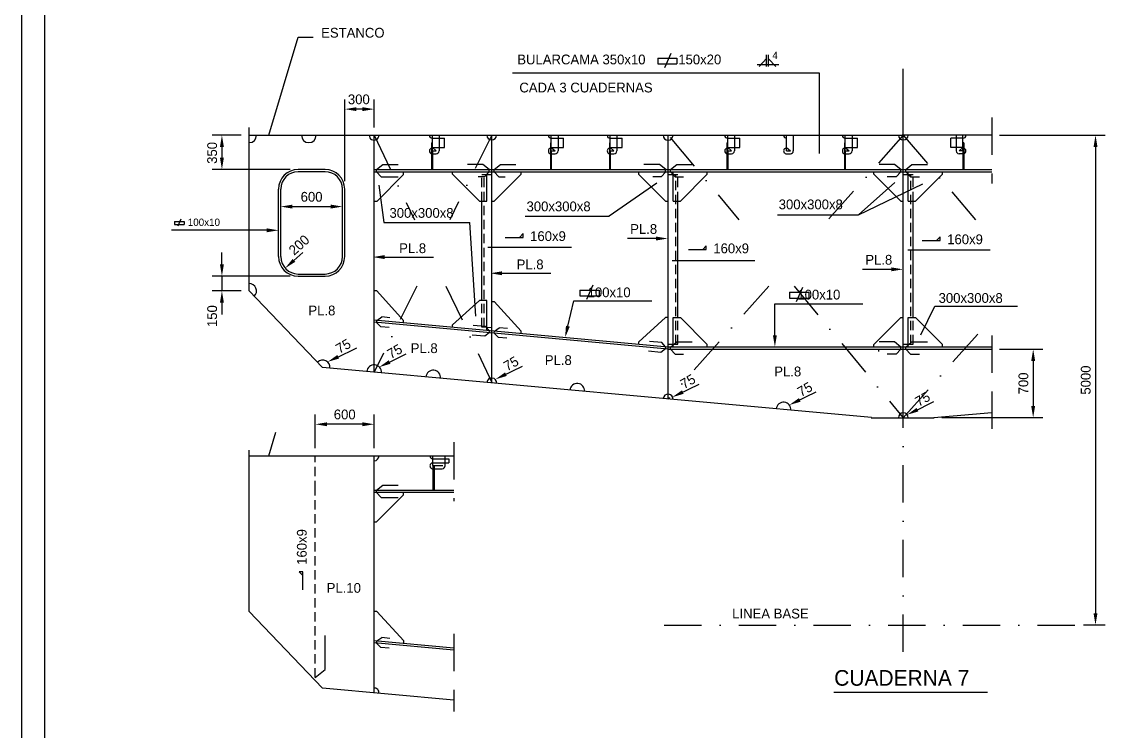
# Model space of a CAD drawing. Extents: x 24741 to 58381, y 5257 to 29017.
# Drawn here: x 24741 to 35798, y 13127 to 20372 of the extents above; entities that cross this region are included whole.
import ezdxf
from ezdxf.enums import TextEntityAlignment as Align

# ---------------------------------------------------------------- set-up
doc = ezdxf.new("R2010")
doc.units = 0
doc.header["$LTSCALE"] = 30
doc.header["$MEASUREMENT"] = 0
for name, pattern in [('RAYITAS2', [4.7625, 3.175, -1.5875]), ('RAYITASX2', [19.05, 12.7, -6.35]), ('TRAZO_Y_PUNTO', [25.4, 12.7, -6.35, 0, -6.35])]:
    doc.linetypes.add(name, pattern=pattern)
doc.layers.get('0').update_dxf_attribs({"linetype": 'CONTINUOUS'})
doc.layers.get('DEFPOINTS').update_dxf_attribs({"linetype": 'CONTINUOUS'})
doc.layers.add('BORDE', color=7, linetype='CONTINUOUS')
doc.layers.add('CUADERNA', color=7, linetype='CONTINUOUS')
doc.styles.get("Standard").update_dxf_attribs({"font": 'Gothic.TTF'})
doc.dimstyles.new('CN', dxfattribs={"dimscale": 40, "dimtxt": 2.5, "dimasz": 3, "dimexe": 2.5, "dimexo": 2, "dimgap": 0.018, "dimtad": 1, "dimdec": 4, "dimlfac": 40, "dimzin": 12, "dimdsep": 46, "dimtxsty": 'Standard', "dimcen": 0.018, "dimclrd": 1, "dimclre": 1, "dimclrt": 3, "dimadec": 0, "dimazin": 0, "dimtfac": 0.2, "dimtdec": 4, "dimtmove": 2, "dimatfit": 3, "dimfxl": 0, "dimtolj": 1, "dimtzin": 12, "dimarcsym": 0})

# ---------------------------------------------------------------- blocks, each defined once
blk = doc.blocks.new('*D20')
at = {"color": 1, "linetype": 'ByBlock'}
for p, q in [((34718, 17029), (35162, 17029)), ((35062, 16909), (35062, 16450)), ((34130, 16330), (35162, 16330))]:
    blk.add_line(p, q, dxfattribs=at)
for points in [[(35042, 16909), (35082, 16909), (35062, 17029)], [(35042, 16450), (35082, 16450), (35062, 16330)]]:
    blk.add_solid(points, dxfattribs=at)
at = {"layer": 'DEFPOINTS', "color": 0, "linetype": 'ByBlock'}
for p in [(34638, 17029), (34050, 16330), (35062, 16330)]:
    blk.add_point(p, dxfattribs=at)
at = {"color": 3, "linetype": 'ByBlock'}
blk.add_text('700', height=100, rotation=90, dxfattribs=at).set_placement((34962, 16679), align=Align.MIDDLE_CENTER)
blk = doc.blocks.new('*D21')
at = {"color": 1, "linetype": 'ByBlock'}
for p, q in [((34718, 19213), (35798, 19213)), ((35698, 19093), (35698, 14333)), ((35575, 14213), (35798, 14213))]:
    blk.add_line(p, q, dxfattribs=at)
for points in [[(35678, 19093), (35718, 19093), (35698, 19213)], [(35678, 14333), (35718, 14333), (35698, 14213)]]:
    blk.add_solid(points, dxfattribs=at)
at = {"layer": 'DEFPOINTS', "color": 0, "linetype": 'ByBlock'}
for p in [(34638, 19213), (35495, 14213), (35698, 14213)]:
    blk.add_point(p, dxfattribs=at)
at = {"color": 3, "linetype": 'ByBlock'}
blk.add_text('5000', height=100, rotation=90, dxfattribs=at).set_placement((35598, 16713), align=Align.MIDDLE_CENTER)
blk = doc.blocks.new('*D28')
at = {"color": 1, "linetype": 'ByBlock'}
for p, q in [((27737, 16019), (27737, 16362)), ((28217, 16262), (27857, 16262)), ((28337, 16019), (28337, 16362))]:
    blk.add_line(p, q, dxfattribs=at)
for points in [[(27857, 16282), (27857, 16242), (27737, 16262)], [(28217, 16282), (28217, 16242), (28337, 16262)]]:
    blk.add_solid(points, dxfattribs=at)
at = {"layer": 'DEFPOINTS', "color": 0, "linetype": 'ByBlock'}
for p in [(27737, 16262), (27737, 15939), (28337, 15939)]:
    blk.add_point(p, dxfattribs=at)
at = {"color": 3, "linetype": 'ByBlock'}
blk.add_text('600', height=100, dxfattribs=at).set_placement((28037, 16362), align=Align.MIDDLE_CENTER)
blk = doc.blocks.new('*D31')
at = {"color": 1, "linetype": 'ByBlock'}
for p, q in [((26784, 17894), (26784, 18014)), ((27482, 17774), (26684, 17774)), ((26784, 17774), (26784, 17624)), ((26982, 17624), (26684, 17624)), ((26784, 17504), (26784, 17384))]:
    blk.add_line(p, q, dxfattribs=at)
for points in [[(26764, 17894), (26804, 17894), (26784, 17774)], [(26764, 17504), (26804, 17504), (26784, 17624)]]:
    blk.add_solid(points, dxfattribs=at)
at = {"layer": 'DEFPOINTS', "color": 0, "linetype": 'ByBlock'}
for p in [(27562, 17774), (26784, 17624), (27062, 17624)]:
    blk.add_point(p, dxfattribs=at)
at = {"color": 3, "linetype": 'ByBlock'}
blk.add_text('150', height=100, rotation=90, dxfattribs=at).set_placement((26684, 17366), align=Align.MIDDLE_CENTER)
blk = doc.blocks.new('*D32')
at = {"color": 1, "linetype": 'ByBlock'}
for p, q in [((26982, 19213), (26684, 19213)), ((26784, 19093), (26784, 18983)), ((27482, 18863), (26684, 18863))]:
    blk.add_line(p, q, dxfattribs=at)
for points in [[(26764, 19093), (26804, 19093), (26784, 19213)], [(26764, 18983), (26804, 18983), (26784, 18863)]]:
    blk.add_solid(points, dxfattribs=at)
at = {"layer": 'DEFPOINTS', "color": 0, "linetype": 'ByBlock'}
for p in [(27062, 19213), (26784, 18863), (27562, 18863)]:
    blk.add_point(p, dxfattribs=at)
at = {"color": 3, "linetype": 'ByBlock'}
blk.add_text('350', height=100, rotation=90, dxfattribs=at).set_placement((26684, 19032), align=Align.MIDDLE_CENTER)
blk = doc.blocks.new('*D33')
at = {"color": 1, "linetype": 'ByBlock'}
for p, q in [((28037, 18743), (28037, 19579)), ((28337, 19293), (28337, 19579)), ((28217, 19479), (28157, 19479))]:
    blk.add_line(p, q, dxfattribs=at)
for points in [[(28157, 19499), (28157, 19459), (28037, 19479)], [(28217, 19499), (28217, 19459), (28337, 19479)]]:
    blk.add_solid(points, dxfattribs=at)
at = {"layer": 'DEFPOINTS', "color": 0, "linetype": 'ByBlock'}
for p in [(28037, 19479), (28337, 19213), (28037, 18663)]:
    blk.add_point(p, dxfattribs=at)
at = {"color": 3, "linetype": 'ByBlock'}
blk.add_text('300', height=100, dxfattribs=at).set_placement((28181, 19579), align=Align.MIDDLE_CENTER)
blk = doc.blocks.new('*D34')
at = {"color": 1, "linetype": 'ByBlock'}
for p, q in [((27384, 18564), (27384, 18584)), ((28015, 18564), (28015, 18584)), ((27504, 18484), (27895, 18484))]:
    blk.add_line(p, q, dxfattribs=at)
for points in [[(27504, 18504), (27504, 18464), (27384, 18484)], [(27895, 18504), (27895, 18464), (28015, 18484)]]:
    blk.add_solid(points, dxfattribs=at)
at = {"layer": 'DEFPOINTS', "color": 0, "linetype": 'ByBlock'}
for p in [(27384, 18484), (28015, 18484), (28015, 18484)]:
    blk.add_point(p, dxfattribs=at)
at = {"color": 3, "linetype": 'ByBlock'}
blk.add_text('600', height=100, dxfattribs=at).set_placement((27699, 18584), align=Align.MIDDLE_CENTER)
blk = doc.blocks.new('*D35')
at = {"color": 1, "linetype": 'ByBlock'}
blk.add_line((27519, 17935), (27608, 18015), dxfattribs=at)
blk.add_solid([(27532, 17920), (27505, 17950), (27429, 17855)], dxfattribs=at)
at = {"layer": 'DEFPOINTS', "color": 0, "linetype": 'ByBlock'}
for p in [(27562, 17974), (27429, 17855)]:
    blk.add_point(p, dxfattribs=at)
at = {"color": 3, "linetype": 'ByBlock'}
blk.add_text('200', height=100, rotation=41.8332, dxfattribs=at).set_placement((27571, 18093), align=Align.MIDDLE_CENTER)

msp = doc.modelspace()

# ---------------------------------------------------------------- linework, layer by layer
at = {"color": 3}
for p, q in [((24740.721039, 5257.4178338), (24740.721039, 29017.4178338)), ((31364.5064546, 20047.7384808), (31299.6002511, 19901.3286925)), ((31230.9849301, 19999.5530273), (31230.9849301, 19940.2476865)), ((31230.9849301, 19999.5530273), (31427.5583228, 19999.5530273)), ((31230.9849301, 19940.2476865), (31427.5583228, 19940.2476865)), ((31427.5583228, 19999.5530273), (31427.5583228, 19940.2476865)), ((26366.1829725, 18355.7751262), (26333.7298707, 18282.570232)), ((26299.4222102, 18331.6823994), (26299.4222102, 18302.029729)), ((26299.4222102, 18331.6823994), (26397.7089066, 18331.6823994)), ((26299.4222102, 18302.029729), (26397.7089066, 18302.029729)), ((26397.7089066, 18331.6823994), (26397.7089066, 18302.029729)), ((30435.1458319, 17632.4489366), (30435.1458319, 17573.1435959)), ((30435.1458319, 17632.4489366), (30631.7192246, 17632.4489366)), ((30568.6673564, 17680.6343902), (30503.7611529, 17534.2246019)), ((30631.7192246, 17632.4489366), (30631.7192246, 17573.1435959)), ((32575.0559016, 17609.2570645), (32575.0559016, 17549.9517238)), ((32575.0559016, 17609.2570645), (32771.6292944, 17609.2570645)), ((32708.5774261, 17657.4425181), (32643.6712226, 17511.0327297)), ((32771.6292944, 17609.2570645), (32771.6292944, 17549.9517238)), ((30435.1458319, 17573.1435959), (30631.7192246, 17573.1435959)), ((32575.0559016, 17549.9517238), (32771.6292944, 17549.9517238)), ((33028.1260025, 13528.4645479), (34596.6653915, 13528.4645479))]:
    msp.add_line(p, q, dxfattribs=at)
at = {"color": 2}
for p, q in [((24978.4085842, 5457.4178338), (24978.4085842, 28817.4178338)), ((29675.0569176, 18170.2232238), (29856.6459948, 18170.2232238)), ((29856.6459948, 18207.6686561), (29820.8270257, 18170.2232238)), ((29856.6459948, 18170.2232238), (29856.6459948, 18207.6686561)), ((33930.7473758, 18137.8565968), (34112.336453, 18137.8565968)), ((34112.336453, 18175.3020291), (34076.5174839, 18137.8565968)), ((34112.336453, 18137.8565968), (34112.336453, 18175.3020291)), ((31544.1491843, 18045.6795105), (31725.7382615, 18045.6795105)), ((31725.7382615, 18083.1249428), (31689.9192925, 18045.6795105)), ((31725.7382615, 18045.6795105), (31725.7382615, 18083.1249428)), ((27573.8029715, 14754.7241667), (27611.2484038, 14718.9051977)), ((27611.2484038, 14754.7241667), (27573.8029715, 14754.7241667)), ((27611.2484038, 14573.1350895), (27611.2484038, 14754.7241667))]:
    msp.add_line(p, q, dxfattribs=at)
at = {"color": 7}
for p, q in [((27261.897223, 19212.5396657), (27561.897223, 20212.5396657)), ((27561.897223, 20212.5396657), (27714.6191884, 20212.5396657)), ((27061.897223, 19212.5396657), (33736.897223, 19212.5396657)), ((34638.4610954, 19212.5396657), (33724.582039, 19212.5396657)), ((28931.2159492, 19086.2153481), (28970.033722, 19052.5396657)), ((28931.2159492, 19052.5396657), (28970.033722, 19052.5396657)), ((30145.2557007, 19086.2153481), (30184.0734735, 19052.5396657)), ((30145.2557007, 19052.5396657), (30184.0734735, 19052.5396657)), ((30745.2557007, 19086.2153481), (30784.0734735, 19052.5396657)), ((30745.2557007, 19052.5396657), (30784.0734735, 19052.5396657)), ((31945.2557007, 19086.2153481), (31984.0734735, 19052.5396657)), ((31945.2557007, 19052.5396657), (31984.0734735, 19052.5396657)), ((32545.2557007, 19086.2153481), (32584.0734735, 19052.5396657)), ((32545.2557007, 19052.5396657), (32584.0734735, 19052.5396657)), ((33145.2557007, 19086.2153481), (33184.0734735, 19052.5396657)), ((33145.2557007, 19052.5396657), (33184.0734735, 19052.5396657)), ((34345.2557007, 19086.2153481), (34306.4379278, 19052.5396657)), ((34345.2557007, 19052.5396657), (34306.4379278, 19052.5396657)), ((27261.897223, 15939.321479), (27334.8675693, 16182.5559667)), ((27061.897223, 15939.321479), (29149.6360947, 15939.321479)), ((28936.897223, 15839.321479), (29036.897223, 15839.321479))]:
    msp.add_line(p, q, dxfattribs=at)
at = {"color": 6}
for p, q in [((32340.955664, 19915.2090272), (32340.955664, 20034.4076107)), ((32361.5029834, 19915.2090272), (32361.5029834, 20034.4076107)), ((32246.1347137, 19934.9226804), (32466.5933144, 19934.9226804)), ((32265.1313673, 19915.2090272), (32340.955664, 19995.570925)), ((32435.744042, 19915.2090272), (32361.5029834, 19993.8929402)), ((28923.2312104, 19136.6180374), (28931.2159492, 19136.6180374)), ((28923.2312104, 19136.6180374), (28923.2312104, 18862.5396657)), ((30137.270962, 19136.6180374), (30145.2557007, 19136.6180374)), ((30137.270962, 19136.6180374), (30137.270962, 18862.5396657)), ((30737.270962, 19136.6180374), (30745.2557007, 19136.6180374)), ((30737.270962, 19136.6180374), (30737.270962, 18862.5396657)), ((31937.270962, 19136.6180374), (31945.2557007, 19136.6180374)), ((31937.270962, 19136.6180374), (31937.270962, 18862.5396657)), ((33137.270962, 19136.6180374), (33145.2557007, 19136.6180374)), ((33137.270962, 19136.6180374), (33137.270962, 18862.5396657)), ((34353.2404394, 19136.6180374), (34345.2557007, 19136.6180374)), ((34353.2404394, 19136.6180374), (34353.2404394, 18862.5396657)), ((28931.2159492, 19052.5396657), (28931.2159492, 18862.5396657)), ((30145.2557007, 19052.5396657), (30145.2557007, 18862.5396657)), ((30745.2557007, 19052.5396657), (30745.2557007, 18862.5396657)), ((31945.2557007, 19052.5396657), (31945.2557007, 18862.5396657)), ((33145.2557007, 19052.5396657), (33145.2557007, 18862.5396657)), ((34345.2557007, 19052.5396657), (34345.2557007, 18862.5396657)), ((28361.5037795, 18861.2347092), (28425.0742705, 18912.6299403)), ((28425.0742705, 18912.6299403), (28583.0001508, 18912.6299403)), ((29447.9870638, 18913.8391403), (29290.0611835, 18913.8391403)), ((29511.5575548, 18862.4439092), (29447.9870638, 18913.8391403)), ((29562.2368912, 18862.4439092), (29625.8073822, 18913.8391403)), ((29625.8073822, 18913.8391403), (29783.7332625, 18913.8391403)), ((31248.8086856, 18913.7837643), (31090.8828053, 18913.7837643)), ((31312.3791766, 18862.3885332), (31248.8086856, 18913.7837643)), ((31361.4152694, 18862.3885332), (31424.9857604, 18913.7837643)), ((31424.9857604, 18913.7837643), (31582.9116407, 18913.7837643)), ((33648.5537109, 18913.5860739), (33490.6278306, 18913.5860739)), ((33712.1242019, 18862.1908428), (33648.5537109, 18913.5860739)), ((33761.6702441, 18862.1908428), (33825.2407351, 18913.5860739)), ((33825.2407351, 18913.5860739), (33983.1666154, 18913.5860739)), ((28361.5037795, 18839.3424816), (28409.0250121, 18787.6299403)), ((29511.5575548, 18840.5516816), (29464.0363222, 18788.8391403)), ((29562.2368912, 18840.5516816), (29609.7581238, 18788.8391403)), ((31312.3791766, 18840.4963056), (31264.857944, 18788.7837643)), ((31361.4152694, 18840.4963056), (31408.936502, 18788.7837643)), ((33712.1242019, 18840.2986152), (33664.6029693, 18788.5860739)), ((33761.6702441, 18840.2986152), (33809.1914767, 18788.5860739)), ((28409.0250121, 18787.6299403), (28583.0001508, 18787.6299403)), ((29464.0363222, 18788.8391403), (29400.0777123, 18788.8391403)), ((29609.7581238, 18788.8391403), (29673.7167337, 18788.8391403)), ((31264.857944, 18788.7837643), (31180.2814112, 18788.7837643)), ((31408.936502, 18788.7837643), (31493.5130348, 18788.7837643)), ((33664.6029693, 18788.5860739), (33571.646019, 18788.5860739)), ((33809.1914767, 18788.5860739), (33902.148427, 18788.5860739)), ((28361.897223, 17300.5887522), (28363.9005297, 17322.4973524)), ((31361.4152694, 17050.6031801), (31424.9857604, 17101.9984111)), ((31361.4152694, 17028.7109524), (31408.936502, 16976.9984111)), ((31424.9857604, 17101.9984111), (31582.9116407, 17101.9984111)), ((33648.5537109, 17101.8007207), (33490.6278306, 17101.8007207)), ((33712.1242019, 17050.4054897), (33648.5537109, 17101.8007207)), ((33761.6702441, 17050.4054897), (33825.2407351, 17101.8007207)), ((33825.2407351, 17101.8007207), (33983.1666154, 17101.8007207)), ((31408.936502, 16976.9984111), (31493.5130348, 16976.9984111)), ((33664.6029693, 16976.8007207), (33571.646019, 16976.8007207)), ((33712.1242019, 17028.513262), (33664.6029693, 16976.8007207)), ((33761.6702441, 17028.513262), (33809.1914767, 16976.8007207)), ((33809.1914767, 16976.8007207), (33902.148427, 16976.8007207)), ((28936.897223, 15839.321479), (28936.897223, 15589.321479)), ((28949.397223, 15839.321479), (28949.397223, 15589.321479)), ((28361.5037795, 15588.0165226), (28425.0742705, 15639.4117537)), ((28425.0742705, 15639.4117537), (28583.0001508, 15639.4117537)), ((28361.5037795, 15566.124295), (28409.0250121, 15514.4117537)), ((28409.0250121, 15514.4117537), (28583.0001508, 15514.4117537)), ((28361.897223, 14027.5713999), (28363.9005297, 14049.4800001))]:
    msp.add_line(p, q, dxfattribs=at)
at = {"color": 1}
for p, q in [((29750.4423329, 19848.6590946), (32879.6947153, 19848.6590946)), ((32879.6947153, 19848.6590946), (32879.6947153, 19027.2417633)), ((28930.8637794, 19182.0637335), (29054.816587, 19182.0637335)), ((29000.033722, 19212.5396657), (29000.033722, 19052.5396657)), ((29054.816587, 19086.2153481), (29054.816587, 19182.0637335)), ((30144.9035309, 19182.0637335), (30268.8563386, 19182.0637335)), ((30214.0734735, 19212.5396657), (30214.0734735, 19052.5396657)), ((30268.8563386, 19086.2153481), (30268.8563386, 19182.0637335)), ((30744.9035309, 19182.0637335), (30868.8563386, 19182.0637335)), ((30814.0734735, 19212.5396657), (30814.0734735, 19052.5396657)), ((30868.8563386, 19086.2153481), (30868.8563386, 19182.0637335)), ((31944.9035309, 19182.0637335), (32068.8563386, 19182.0637335)), ((32014.0734735, 19212.5396657), (32014.0734735, 19052.5396657)), ((32068.8563386, 19086.2153481), (32068.8563386, 19182.0637335)), ((32614.0734735, 19212.5396657), (32614.0734735, 19052.5396657)), ((33144.9035309, 19182.0637335), (33268.8563386, 19182.0637335)), ((33214.0734735, 19212.5396657), (33214.0734735, 19052.5396657)), ((33268.8563386, 19086.2153481), (33268.8563386, 19182.0637335)), ((34345.6078704, 19182.0637335), (34221.6550628, 19182.0637335)), ((34221.6550628, 19086.2153481), (34221.6550628, 19182.0637335)), ((34276.4379278, 19212.5396657), (34276.4379278, 19052.5396657)), ((28931.2159492, 19086.2153481), (29054.816587, 19086.2153481)), ((28931.2159492, 19022.5396657), (28970.033722, 19022.5396657)), ((30145.2557007, 19086.2153481), (30268.8563386, 19086.2153481)), ((30145.2557007, 19022.5396657), (30184.0734735, 19022.5396657)), ((30745.2557007, 19086.2153481), (30868.8563386, 19086.2153481)), ((30745.2557007, 19022.5396657), (30784.0734735, 19022.5396657)), ((31945.2557007, 19086.2153481), (32068.8563386, 19086.2153481)), ((31945.2557007, 19022.5396657), (31984.0734735, 19022.5396657)), ((32545.2557007, 19022.5396657), (32584.0734735, 19022.5396657)), ((33145.2557007, 19086.2153481), (33268.8563386, 19086.2153481)), ((33145.2557007, 19022.5396657), (33184.0734735, 19022.5396657)), ((34345.2557007, 19086.2153481), (34221.6550628, 19086.2153481)), ((34345.2557007, 19022.5396657), (34306.4379278, 19022.5396657)), ((27836.897223, 18862.5396657), (27561.897223, 18862.5396657)), ((27836.897223, 18840.5396657), (27561.897223, 18840.5396657)), ((28336.897223, 18862.5396657), (29536.897223, 18862.5396657)), ((28336.897223, 18840.5396657), (29536.897223, 18840.5396657)), ((28366.897223, 18540.5396657), (28636.897223, 18810.5396657)), ((29136.897223, 18815.5396657), (29411.897223, 18540.5396657)), ((29436.897223, 18810.5396657), (29536.897223, 18810.5396657)), ((29536.897223, 18862.5396657), (31336.897223, 18862.5396657)), ((29536.897223, 18840.5396657), (31336.897223, 18840.5396657)), ((29836.897223, 18815.5396657), (29561.897223, 18539.7431303)), ((31036.897223, 18810.5396657), (31311.897223, 18540.5396657)), ((31336.897223, 18862.5396657), (33736.897223, 18862.5396657)), ((31336.897223, 18840.5396657), (33736.897223, 18840.5396657)), ((31336.897223, 18810.5396657), (31436.897223, 18810.5396657)), ((31736.897223, 18815.5396657), (31461.897223, 18540.5396657)), ((33711.897223, 18540.2381358), (33436.897223, 18815.5396657)), ((33736.897223, 18862.5396657), (34638.4610954, 18862.5396657)), ((33736.897223, 18840.5396657), (34638.4610954, 18840.5396657)), ((33736.897223, 18810.5396657), (33836.897223, 18810.5396657)), ((33861.897223, 18540.5396657), (34136.897223, 18815.5396657)), ((28386.2151168, 18702.5997126), (28434.6595696, 18323.2287011)), ((31220.2152732, 18723.3484857), (30735.7709682, 18387.9106667)), ((33278.9678688, 18400.0080727), (33648.6945653, 18730.2618907)), ((33278.9678688, 18400.0080727), (33936.6231322, 18717.1824832)), ((28336.897223, 18540.5396657), (28366.897223, 18540.5396657)), ((29411.897223, 18540.5396657), (29486.897223, 18540.5396657)), ((29536.897223, 18539.7431303), (29561.897223, 18539.7431303)), ((31311.897223, 18540.5396657), (31336.897223, 18540.5396657)), ((31386.897223, 18540.5396657), (31461.897223, 18540.5396657)), ((33711.897223, 18540.2381358), (33736.897223, 18540.2381358)), ((33786.897223, 18540.5396657), (33861.897223, 18540.5396657)), ((29877.6119615, 18387.9106667), (30735.7709682, 18387.9106667)), ((32454.445002, 18400.0080727), (33278.9678688, 18400.0080727)), ((28434.6595696, 18323.2287011), (29313.5802932, 18323.2287011)), ((29375.8658906, 17364.3064297), (29313.5802932, 18323.2287011)), ((27241.897223, 18242.0767125), (26269.8844951, 18242.0767125)), ((31214.8281352, 18157.9053646), (30920.9997979, 18157.9053646)), ((29496.9771344, 18069.5627175), (30351.0117094, 18069.5627175)), ((33783.1546543, 18042.0738738), (34623.3621604, 18042.0738738)), ((28443.6667213, 17968.4357117), (28941.8496609, 17968.4357117)), ((31379.2349132, 17934.4913862), (32221.9835682, 17934.4913862)), ((29642.3456686, 17803.3518023), (30140.5286082, 17803.3518023)), ((33613.9388507, 17843.4674905), (33320.1105134, 17843.4674905)), ((27561.897223, 17795.7452216), (27836.897223, 17795.7452216)), ((27561.897223, 17773.7452216), (27836.897223, 17773.7452216)), ((28364.2150423, 17623.7201543), (28336.897223, 17623.7201543)), ((28364.2150423, 17623.7201543), (28636.897223, 17322.6390265)), ((29411.897223, 17525.6348619), (29136.897223, 17276.9193836)), ((29486.897223, 17525.6348619), (29411.897223, 17525.6348619)), ((29536.897223, 17516.4909334), (29561.897223, 17516.4909334)), ((29561.897223, 17516.4909334), (29836.897223, 17212.9118836)), ((30313.8437979, 17263.2024821), (30375.7423244, 17522.7029128)), ((30375.7423244, 17522.7029128), (31171.2711465, 17522.7029128)), ((32426.734109, 17170.7543125), (32426.734109, 17491.0332609)), ((32426.734109, 17491.0332609), (33322.613352, 17491.0332609)), ((33916.778527, 17174.0688621), (34059.9471536, 17466.5833377)), ((34059.9471536, 17466.5833377), (34903.0511391, 17466.5833377)), ((31311.897223, 17352.0058732), (31036.897223, 17103.2903949)), ((31336.897223, 17352.0058732), (31311.897223, 17352.0058732)), ((31386.897223, 17350.7543125), (31461.897223, 17350.7543125)), ((31736.897223, 17075.7543125), (31461.897223, 17350.7543125)), ((33711.897223, 17350.7543125), (33436.897223, 17075.7543125)), ((33711.897223, 17350.7543125), (33736.897223, 17350.7543125)), ((33786.897223, 17350.7543125), (33861.897223, 17350.7543125)), ((33861.897223, 17350.7543125), (34136.897223, 17075.7543125)), ((29511.897223, 17195.4335736), (29513.9005297, 17217.3421738)), ((29561.897223, 17190.8616093), (29563.9005297, 17212.7702095)), ((27951.4957103, 16940.785289), (28161.4068128, 17043.0767225)), ((31311.897223, 17052.9346404), (31309.8939162, 17031.0260403)), ((31336.897223, 17080.7543125), (31436.897223, 17080.7543125)), ((31336.897223, 17050.7543125), (33736.897223, 17050.7543125)), ((31336.897223, 17028.7543125), (33736.897223, 17028.7543125)), ((33736.897223, 17080.7543125), (33836.897223, 17080.7543125)), ((33736.897223, 17050.7543125), (34638.4610954, 17050.7543125)), ((33736.897223, 17028.7543125), (34638.4610954, 17028.7543125)), ((28452.5693668, 16876.9306009), (28662.4804693, 16979.2220344)), ((29639.7857301, 16752.8082676), (29849.6968326, 16855.0997011)), ((31444.3547274, 16570.2755203), (31654.26583, 16672.5669539)), ((32638.0234981, 16490.137592), (32847.9346006, 16592.4290256)), ((33839.1943041, 16390.4439905), (34049.1054066, 16492.7354241)), ((28936.5450532, 15908.8455469), (29099.8917837, 15908.8455469)), ((28936.5450532, 15867.3456357), (29099.8917837, 15867.3456357)), ((29099.8917837, 15908.8455469), (29099.8917837, 15867.3456357)), ((28949.397223, 15807.6097372), (29031.9145783, 15807.6097372)), ((28366.2183491, 14350.5196211), (28338.9005297, 14350.5196211)), ((28366.2183491, 14350.5196211), (28638.9005297, 14049.4384932))]:
    msp.add_line(p, q, dxfattribs=at)
at = {"color": 6, "linetype": 'RAYITASX2'}
for p, q in [((34638.4610954, 19392.9540013), (34638.4610954, 18718.9855135)), ((34638.4610954, 17168.8578286), (34638.4610954, 16196.4173801)), ((29149.6360947, 16077.6309519), (29149.6360947, 15475.3419582)), ((29149.6360947, 14123.4664022), (29149.6360947, 13330.0085462))]:
    msp.add_line(p, q, dxfattribs=at)
at = {"color": 6, "linetype": 'TRAZO_Y_PUNTO'}
for p, q in [((28336.8007313, 19212.8125378), (28747.4848152, 18350.0433611)), ((29536.8140862, 19214.0757908), (29108.4539053, 18350.0433611)), ((31359.5678624, 19190.6218845), (32057.8293833, 18350.0433611)), ((33736.571682, 19211.8492223), (32968.4659897, 18350.0433611)), ((33736.571682, 19213.9351773), (34472.7683513, 18350.0433611)), ((28772.0196408, 17671.4319309), (28336.897223, 16793.7595966)), ((29070.5085406, 17671.4319309), (29538.5082351, 16688.2535538)), ((32363.6368443, 17671.4319309), (31336.897223, 16519.4417395)), ((32621.5462, 17671.4319309), (33736.897223, 16328.7543125)), ((28361.897223, 17300.5887522), (28405.2022677, 17257.4662669)), ((28363.9005297, 17322.4973524), (28414.6984561, 17357.0151292)), ((29513.9005297, 17217.3421738), (29474.2023648, 17260.1348485)), ((33736.897223, 16328.064097), (34584.7568825, 17281.5035741)), ((29511.897223, 17195.4335736), (29465.096425, 17160.5503022)), ((29561.897223, 17190.8616093), (29605.2022677, 17147.7391241)), ((29563.9005297, 17212.7702095), (29614.6984561, 17247.2879863)), ((31309.8939162, 17031.0260403), (31263.0931182, 16996.1427689)), ((31311.897223, 17052.9346404), (31272.199058, 17095.7273152)), ((31295.8255812, 14212.5396657), (35494.891213, 14212.5396657)), ((28363.9005297, 14049.4800001), (28414.6984561, 14083.9977769)), ((28361.897223, 14027.5713999), (28405.2022677, 13984.4489146)), ((27736.897223, 13676.745035), (27836.897223, 13757.9746177))]:
    msp.add_line(p, q, dxfattribs=at)
msp.add_line((33410.5467255, 16328.7543125), (34050.6710612, 16328.7543125))
at = {"color": 1, "linetype": 'Continuous'}
for p, q in [((28336.897223, 15589.321479), (29149.6360947, 15589.321479)), ((28336.897223, 15567.321479), (29149.6360947, 15567.321479)), ((28636.897223, 15542.321479), (28361.897223, 15267.321479)), ((28336.897223, 15267.321479), (28361.897223, 15267.321479))]:
    msp.add_line(p, q, dxfattribs=at)
at = {"color": 3}
for centre, radius, start, end in [((27061.897223, 19212.5396657), 75, 270, 0), ((27671.118366, 19212.5396657), 75, 180, 0), ((28336.7220711, 19212.4893536), 50, 179.942346663, 0.057653337), ((29536.8140862, 19214.0757908), 50, 181.760546745, 358.239453255), ((31336.897223, 19212.5396657), 50, 180, 0), ((33736.571682, 19213.9351773), 50, 181.5993462704, 358.4006537296), ((27061.897223, 17623.7452216), 75, 313.8041273738, 90), ((27811.897223, 16841.7652216), 75, 354.77544361, 133.8041273738), ((28336.897223, 16793.7595966), 75, 354.77544361, 174.77544361), ((28940.5073908, 16738.565914), 75, 354.77544361, 174.77544361), ((29536.897223, 16684.0324538), 50, 354.77544361, 174.77544361), ((30409.4553373, 16604.246363), 75, 354.77544361, 174.77544361), ((31336.897223, 16519.4417395), 50, 354.77544361, 174.77544361), ((32515.6959438, 16411.6532264), 75, 354.77544361, 174.77544361), ((33736.897223, 16328.064097), 50, 0.7909537558, 179.2090462442), ((28336.897223, 15939.321479), 50, 270, 0), ((28336.897223, 13520.54141), 50, 354.77544361, 90)]:
    msp.add_arc(centre, radius, start, end, dxfattribs=at)
at = {"color": 1}
for centre, radius, start, end in [((28930.6692027, 19212.0631025), 30, 179.7075493288, 270.371616735), ((30144.7089542, 19212.0631025), 30, 179.7075493288, 270.371616735), ((30744.7089542, 19212.0631025), 30, 179.7075493288, 270.371616735), ((31944.7089542, 19212.0631025), 30, 179.7075493288, 270.371616735), ((32544.7089542, 19212.0631025), 30, 179.7075493288, 270.371616735), ((33144.7089542, 19212.0631025), 30, 179.7075493288, 270.371616735), ((34345.8024471, 19212.0631025), 30, 269.628383265, 0.2924506712), ((28931.2159492, 19052.5396657), 30, 105.4357701871, 254.5642298129), ((28970.033722, 19052.5396657), 30, 270, 0), ((30145.2557007, 19052.5396657), 30, 105.4357701871, 254.5642298129), ((30184.0734735, 19052.5396657), 30, 270, 0), ((30745.2557007, 19052.5396657), 30, 105.4357701871, 254.5642298129), ((30784.0734735, 19052.5396657), 30, 270, 0), ((31945.2557007, 19052.5396657), 30, 105.4357701871, 254.5642298129), ((31984.0734735, 19052.5396657), 30, 270, 0), ((32545.2557007, 19052.5396657), 30, 90, 270.184593204), ((32584.0734735, 19052.5396657), 30, 270, 0), ((33145.2557007, 19052.5396657), 30, 105.4357701871, 254.5642298129), ((33184.0734735, 19052.5396657), 30, 270, 0), ((34306.4379278, 19052.5396657), 30, 180, 270), ((34345.2557007, 19052.5396657), 30, 285.4357701871, 74.5642298129), ((27561.897223, 18662.5396657), 200, 90, 180), ((27561.897223, 18662.5396657), 178, 90, 180), ((27836.897223, 18662.5396657), 200, 0, 90), ((27836.897223, 18662.5396657), 178, 0, 90), ((27561.897223, 17973.7452216), 200, 180, 270), ((27561.897223, 17973.7452216), 178, 180, 270), ((27836.897223, 17973.7452216), 200, 270, 0), ((27836.897223, 17973.7452216), 178, 270, 0), ((28936.3504765, 15938.8449159), 30, 179.7075493288, 270.371616735), ((28936.3504765, 15837.3462667), 30, 89.628383265, 271.0442666269), ((29031.9145783, 15837.6097372), 30, 270, 0)]:
    msp.add_arc(centre, radius, start, end, dxfattribs=at)
for points in [[(27241.897223, 18262.0767125), (27241.897223, 18222.0767125), (27361.897223, 18242.0767125)], [(31214.8281352, 18177.9053646), (31214.8281352, 18137.9053646), (31334.8281352, 18157.9053646)], [(28443.6667213, 17948.4357117), (28443.6667213, 17988.4357117), (28323.6667213, 17968.4357117)], [(29642.3456686, 17783.3518023), (29642.3456686, 17823.3518023), (29522.3456686, 17803.3518023)], [(33613.9388507, 17863.4674905), (33613.9388507, 17823.4674905), (33733.9388507, 17843.4674905)], [(30333.2980167, 17258.5620757), (30294.3895791, 17267.8428886), (30286.0013591, 17146.4771695)], [(32446.734109, 17170.7543125), (32406.734109, 17170.7543125), (32426.734109, 17050.7543125)], [(27978.9518349, 16933.0467144), (27961.4293132, 16969.0044846), (27862.3172636, 16898.4580343)], [(28503.565806, 16879.2743527), (28486.0432843, 16915.2321228), (28386.9312348, 16844.6856726)], [(29690.7821693, 16755.1520194), (29673.2596476, 16791.1097895), (29574.1475981, 16720.5633393)], [(31495.3511667, 16572.6192721), (31477.8286449, 16608.5770423), (31378.7165954, 16538.030592)], [(32689.0199373, 16492.4813438), (32671.4974156, 16528.4391139), (32572.3853661, 16457.8926637)], [(33890.1907433, 16392.7877423), (33872.6682216, 16428.7455125), (33773.5561721, 16358.1990622)]]:
    msp.add_solid(points, dxfattribs=at)
at = {"layer": 'BORDE', "color": 6}
msp.add_lwpolyline([(33736.897223, 19209.5791846), (33736.897223, 19892.0433091)], dxfattribs=at)
at = {"layer": 'BORDE', "color": 7}
for points in [[(28336.897223, 16793.7595966), (28336.897223, 19212.5396657)], [(28931.2159492, 19112.5396657), (28931.2159492, 19212.5396657)], [(28931.2159492, 19052.5396657), (28931.2159492, 19212.5396657)], [(29536.897223, 16684.0324538), (29536.897223, 19212.5396657)], [(30145.2557007, 19052.5396657), (30145.2557007, 19212.5396657)], [(30145.2557007, 19112.5396657), (30145.2557007, 19212.5396657)], [(30745.2557007, 19052.5396657), (30745.2557007, 19212.5396657)], [(30745.2557007, 19112.5396657), (30745.2557007, 19212.5396657)], [(31336.897223, 16519.4417395), (31336.897223, 19212.5396657)], [(31945.2557007, 19052.5396657), (31945.2557007, 19212.5396657)], [(31945.2557007, 19112.5396657), (31945.2557007, 19212.5396657)], [(32545.2557007, 19052.5396657), (32545.2557007, 19212.5396657)], [(32545.2557007, 19112.5396657), (32545.2557007, 19212.5396657)], [(33145.2557007, 19052.5396657), (33145.2557007, 19212.5396657)], [(33145.2557007, 19112.5396657), (33145.2557007, 19212.5396657)], [(33736.897223, 16328.064097), (33736.897223, 19209.5791846)], [(34345.2557007, 19112.5396657), (34345.2557007, 19212.5396657)], [(34345.2557007, 19052.5396657), (34345.2557007, 19212.5396657)], [(28336.897223, 13520.54141), (28336.897223, 15939.321479)], [(28936.897223, 15839.321479), (28936.897223, 15939.321479)]]:
    msp.add_lwpolyline(points, dxfattribs=at)
at = {"layer": 'BORDE', "color": 1}
for points in [[(28361.897223, 18840.5396657), (28361.897223, 18862.5396657)], [(28636.897223, 18810.5396657), (28636.897223, 18840.5396657)], [(29136.897223, 18815.5396657), (29136.897223, 18840.5396657)], [(29486.897223, 18540.5396657), (29486.897223, 18810.5396657)], [(29511.897223, 18840.5396657), (29511.897223, 18862.5396657)], [(29561.897223, 18840.5396657), (29561.897223, 18862.5396657)], [(29836.897223, 18815.5396657), (29836.897223, 18840.5396657)], [(31036.897223, 18810.5396657), (31036.897223, 18840.5396657)], [(31311.897223, 18840.5396657), (31311.897223, 18862.5396657)], [(31361.897223, 18840.5396657), (31361.897223, 18862.5396657)], [(31386.897223, 18540.5396657), (31386.897223, 18840.5396657)], [(31736.897223, 18815.5396657), (31736.897223, 18840.5396657)], [(33436.897223, 18815.5396657), (33436.897223, 18840.5396657)], [(33711.897223, 18840.5396657), (33711.897223, 18862.5396657)], [(33761.897223, 18840.5396657), (33761.897223, 18862.5396657)], [(33786.897223, 18540.5396657), (33786.897223, 18840.5396657)], [(34136.897223, 18815.5396657), (34136.897223, 18840.5396657)], [(28014.897223, 17973.7452216), (28014.897223, 18662.5396657)], [(28036.897223, 17973.7452216), (28036.897223, 18662.5396657)], [(29436.897223, 17525.6348619), (29436.897223, 18540.5396657)], [(31436.897223, 17350.7543125), (31436.897223, 18540.5396657)], [(33836.897223, 17350.7543125), (33836.897223, 18540.5396657)], [(29486.897223, 17219.8113369), (29486.897223, 17525.6348619)], [(28636.897223, 17297.5347297), (28636.897223, 17322.6390265)], [(29136.897223, 17251.8150869), (29136.897223, 17276.9193836)], [(31386.897223, 17050.7543125), (31386.897223, 17350.7543125)], [(33786.897223, 17050.7543125), (33786.897223, 17350.7543125)], [(29836.897223, 17187.8075869), (29836.897223, 17212.9118836)], [(31036.897223, 17078.1860982), (31036.897223, 17103.2903949)], [(31361.897223, 17028.7543125), (31361.897223, 17050.7543125)], [(31736.897223, 17050.7543125), (31736.897223, 17075.7543125)], [(33436.897223, 17050.7543125), (33436.897223, 17075.7543125)], [(33486.897223, 17003.7543125), (33486.897223, 17028.7543125)], [(33711.897223, 17028.7543125), (33711.897223, 17050.7543125)], [(33761.897223, 17028.7543125), (33761.897223, 17050.7543125)], [(34136.897223, 17050.7543125), (34136.897223, 17075.7543125)], [(29061.9145783, 15837.6097372), (29061.9145783, 15937.6097372)], [(28361.897223, 15567.321479), (28361.897223, 15589.321479)], [(28638.9005297, 14024.3341965), (28638.9005297, 14049.4384932)]]:
    msp.add_lwpolyline(points, dxfattribs=at)
at = {"layer": 'BORDE', "color": 1, "linetype": 'RAYITAS2'}
for points in [[(29436.897223, 18540.5396657), (29436.897223, 18810.5396657)], [(29458.897223, 17252.4967929), (29458.897223, 18810.5396657)], [(31414.897223, 17080.7543125), (31414.897223, 18810.5396657)], [(31436.897223, 18540.5396657), (31436.897223, 18810.5396657)], [(33814.897223, 17080.7543125), (33814.897223, 18810.5396657)], [(33836.897223, 18540.5396657), (33836.897223, 18810.5396657)], [(29436.897223, 17254.5084572), (29436.897223, 17525.6348619)], [(31436.897223, 17080.7543125), (31436.897223, 17350.7543125)], [(33836.897223, 17080.7543125), (33836.897223, 17350.7543125)], [(27736.897223, 13676.745035), (27736.897223, 15589.321479)]]:
    msp.add_lwpolyline(points, dxfattribs=at)
at = {"layer": 'BORDE', "color": 6, "linetype": 'TRAZO_Y_PUNTO'}
for points in [[(33736.897223, 13939.4397556), (33736.897223, 16328.064097)], [(27836.897223, 13757.9746177), (27836.897223, 14106.4835469)]]:
    msp.add_lwpolyline(points, dxfattribs=at)
at = {"layer": 'BORDE', "color": 7, "linetype": 'RAYITAS2'}
msp.add_lwpolyline([(27736.897223, 15589.321479), (27736.897223, 15939.321479)], dxfattribs=at)
at = {"layer": 'BORDE', "color": 1, "linetype": 'Continuous'}
msp.add_lwpolyline([(28636.897223, 15542.321479), (28636.897223, 15567.321479)], dxfattribs=at)
at = {"layer": 'CUADERNA'}
for p, q in [((27061.897223, 17623.7452216), (27061.897223, 19291.0500896)), ((27811.897223, 16841.7652216), (27061.897223, 17623.7452216)), ((33411.897223, 16329.7052216), (27811.897223, 16841.7652216)), ((27061.897223, 14350.527035), (27061.897223, 15999.0344676)), ((27811.897223, 13568.547035), (27061.897223, 14350.527035)), ((29149.6360947, 13446.2251481), (27811.897223, 13568.547035))]:
    msp.add_line(p, q, dxfattribs=at)
at = {"layer": 'CUADERNA', "color": 1}
for p, q in [((27361.897223, 17973.7452216), (27361.897223, 18662.5396657)), ((27383.897223, 17973.7452216), (27383.897223, 18662.5396657)), ((31338.9005297, 17050.4654774), (28336.897223, 17324.9665154)), ((31336.897223, 17028.5568772), (28336.897223, 17302.8747343)), ((29536.897223, 17245.3645287), (29436.897223, 17254.5084572)), ((29151.6394015, 13977.4497203), (28338.9005297, 14051.7659822)), ((29149.6360947, 13955.5411201), (28336.897223, 14029.857382))]:
    msp.add_line(p, q, dxfattribs=at)
at = {"layer": 'CUADERNA', "color": 6, "linetype": 'TRAZO_Y_PUNTO'}
for p, q in [((28489.5813707, 17249.750702), (28405.2022677, 17257.4662669)), ((28498.3889246, 17349.3625325), (28414.6984561, 17357.0151292)), ((29474.2023648, 17260.1348485), (29347.8077937, 17271.6922778)), ((29465.096425, 17160.5503022), (29338.8464064, 17172.0945138)), ((29689.5813707, 17140.0235591), (29605.2022677, 17147.7391241)), ((29698.3889246, 17239.6353896), (29614.6984561, 17247.2879863)), ((31272.199058, 17095.7273152), (31145.804487, 17107.2847445)), ((31263.0931182, 16996.1427689), (31136.8430997, 17007.6869804)), ((28498.3889246, 14076.3451802), (28414.6984561, 14083.9977769)), ((28489.5813707, 13976.7333497), (28405.2022677, 13984.4489146))]:
    msp.add_line(p, q, dxfattribs=at)
at = {"layer": 'CUADERNA'}
msp.add_lwpolyline([(34049.582039, 16329.7052216), (34638.4610954, 16383.5519019)], dxfattribs=at)

# ---------------------------------------------------------------- texts
at = {"color": 7}
for s, height, p in [('ESTANCO', 100, (27796.6956136, 20208.8354523)), ('CUADERNA 7', 160, (33031.4584806, 13592.6538272))]:
    msp.add_text(s, height=height, dxfattribs=at).set_placement(p)
at = {"color": 3}
for s, height, p in [('BULARCAMA 350x10         150x20', 100, (29797.9915599, 19935.9876825)), ('4', 75, (32400.0168095, 19989.1093941)), ('CADA 3 CUADERNAS', 100, (29819.0484301, 19649.4310897)), ('300x300x8', 100, (28493.5462228, 18369.5264947)), ('300x300x8', 100, (29892.1704374, 18436.1903945)), ('300x300x8', 100, (32465.4125749, 18456.4474197)), ('100x10', 75, (26435.5256516, 18286.8313074)), ('PL.8', 100, (30950.0545879, 18205.5287753)), ('160x9', 100, (29928.9941902, 18132.3869129)), ('160x9', 100, (34184.6846484, 18100.0202859)), ('PL.8', 100, (28592.3287561, 18009.0366363)), ('160x9', 100, (31798.0864569, 18007.8431996)), ('PL.8', 100, (29791.0077034, 17843.9527269)), ('PL.8', 100, (33349.1653034, 17891.0909012)), ('   100x10', 100, (30404.1879527, 17558.7550793)), ('   100x10', 100, (32544.0980224, 17535.5632072)), ('300x300x8', 100, (34096.8991078, 17501.1207492)), ('PL.8', 100, (27666.6047075, 17373.4139102)), ('PL.8', 100, (28710.5054024, 16988.5298884)), ('PL.8', 100, (30078.7248206, 16866.9874657)), ('PL.8', 100, (32420.0776377, 16750.8126815)), ('PL.10', 100, (27853.0342486, 14541.4966577)), ('LINEA BASE', 100, (31990.660289, 14279.1618481))]:
    msp.add_text(s, height=height, dxfattribs=at).set_placement(p)
for s, rotation, p in [('75', 30, (27982.9140953, 16979.3451388)), ('75', 30, (28507.5280664, 16925.572777)), ('75', 30, (29694.7444297, 16801.4504437)), ('75', 30, (31499.3134271, 16618.9176965)), ('75', 30, (32692.9821978, 16538.7797681)), ('75', 30, (33894.1530037, 16439.0861667)), ('160x9', 90, (27649.0847147, 14827.0723621))]:
    msp.add_text(s, height=100, rotation=rotation, dxfattribs=at).set_placement(p)

# ---------------------------------------------------------------- dimensions: what is measured, and where the dimension line sits
dim = msp.add_linear_dim(base=(28036.897223, 19479.1606693), p1=(28336.897223, 19212.5396657), p2=(28036.897223, 18662.5396657), text='300', dimstyle='CN', dxfattribs=at)
dim.commit()
dim.dimension.update_dxf_attribs({"geometry": '*D33', "text_midpoint": (28181.0216796, 19579.1606693), "dimtype": 128})
for base, p1, p2, text, picture, middle in [((26784.1903466, 18862.5396657), (27061.897223, 19212.5396657), (27561.897223, 18862.5396657), '350', '*D32', (26684.1903466, 19031.8413721)), ((26784.1903466, 17623.7452216), (27561.897223, 17773.7452216), (27061.897223, 17623.7452216), '150', '*D31', (26684.1903466, 17365.9622073))]:
    dim = msp.add_linear_dim(base=base, p1=p1, p2=p2, angle=90, text=text, dimstyle='CN', dxfattribs=at)
    dim.commit()
    dim.dimension.update_dxf_attribs({"geometry": picture, "text_midpoint": middle, "dimtype": 128})
for base, p1, p2, text, picture, middle in [((35698.2268821, 14212.5396657), (34638.4610954, 19212.5396657), (35494.891213, 14212.5396657), '5000', '*D21', (35598.2268821, 16712.5396657)), ((35062.3673207, 16329.7052216), (34638.4610954, 17028.7543125), (34049.582039, 16329.7052216), '700', '*D20', (34962.3673207, 16679.229767))]:
    dim = msp.add_linear_dim(base=base, p1=p1, p2=p2, angle=90, text=text, dimstyle='CN', dxfattribs=at)
    dim.commit()
    dim.dimension.update_dxf_attribs({"geometry": picture, "text_midpoint": middle})
for base, p1, p2, picture, middle in [((28014.897223, 18484.2606541), (27383.897223, 18484.2606541), (28014.897223, 18484.2606541), '*D34', (27699.397223, 18584.2606541)), ((27736.897223, 16262.3186632), (28336.897223, 15939.321479), (27736.897223, 15939.321479), '*D28', (28036.897223, 16362.3186632))]:
    dim = msp.add_linear_dim(base=base, p1=p1, p2=p2, text='600', dimstyle='CN', dxfattribs=at)
    dim.commit()
    dim.dimension.update_dxf_attribs({"geometry": picture, "text_midpoint": middle})
dim = msp.add_radius_dim(center=(27561.897223, 17973.7452216), mpoint=(27429.2712245, 17855.025617), text='200', dimstyle='CN', dxfattribs=at)
dim.commit()
dim.dimension.update_dxf_attribs({"geometry": '*D35', "text_midpoint": (27570.910741, 18093.4848947), "dimtype": 132})

doc.saveas('drawing.dxf')
